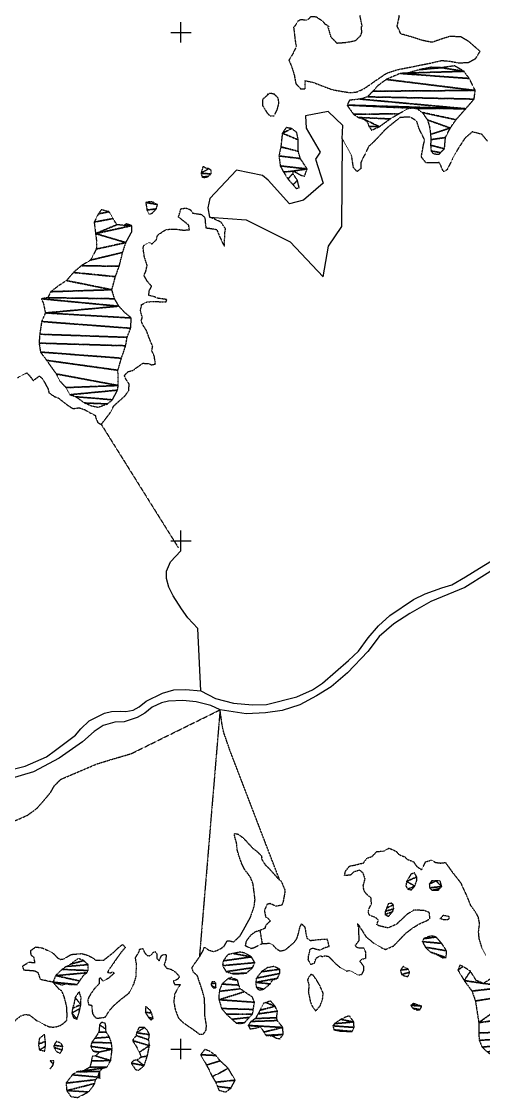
# Model space of a CAD drawing. Header units: metres. Extents: x 615331 to 657292, y 1301217 to 1321009.
# Drawn here: x 632420 to 633328, y 1317800 to 1319917 of the extents above; entities that cross this region are included whole.
import ezdxf

# ---------------------------------------------------------------- set-up
doc = ezdxf.new("R2010")
doc.units = ezdxf.units.M
doc.linetypes.add('HIDDEN', pattern=[0.375, 0.25, -0.125])
for name, color, linetype in [('2', 1, 'Continuous'), ('3', 7, 'Continuous'), ('42', 7, 'Continuous')]:
    doc.layers.add(name, color=color, linetype=linetype)

# ---------------------------------------------------------------- blocks, each defined once
blk = doc.blocks.new('COORD')
at = {"layer": '42', "color": 2, "linetype": 'Continuous'}
for p, q in [((-2, 0), (2, 0)), ((0, -2), (0, 2))]:
    blk.add_line(p, q, dxfattribs=at)
blk = doc.blocks.new('COORD$')
at = {"layer": '42', "color": 2, "linetype": 'Continuous'}
blk.add_blockref('COORD', (0, 0), dxfattribs=at)

msp = doc.modelspace()

# ---------------------------------------------------------------- linework, layer by layer
at = {"layer": '2', "color": 1, "linetype": 'Continuous'}
msp.add_line((633050.33823, 1319686.43108), (633051.11223, 1319685.42408), dxfattribs=at)
for points in [[(633022.80223, 1319739.98508), (632978.19423, 1319731.59808), (632979.49123, 1319706.96608), (633006.95523, 1319659.76308), (632997.96623, 1319646.19308), (633012.98223, 1319599.10308), (632974.76023, 1319565.37908), (632946.64823, 1319558.19708), (632904.71123, 1319604.98008), (632893.94323, 1319613.75008), (632842.76423, 1319624.59908), (632790.31823, 1319568.60608), (632786.20723, 1319550.51808), (632789.97223, 1319532.26608), (632861.66023, 1319526.98808), (632948.26023, 1319483.76508), (633012.80523, 1319414.62608), (633023.54523, 1319474.97008), (633049.77623, 1319513.38508), (633051.11223, 1319685.42408)], [(633050.33823, 1319686.43108), (633051.56923, 1319712.10908), (633022.80223, 1319739.98508)], [(633623.79923, 1319003.87708), (633567.76123, 1318973.25208), (633526.05723, 1318955.24308), (633442.53123, 1318907.28008), (633409.53723, 1318882.76308), (633373.26523, 1318856.17608), (633335.20023, 1318830.84008), (633291.82323, 1318803.66408), (633224.57223, 1318776.21408), (633183.18623, 1318752.61808), (633151.92623, 1318731.93308), (633123.25323, 1318707.21208), (633100.98423, 1318677.73608), (633061.07923, 1318635.60808), (633028.62823, 1318608.04808), (633000.12723, 1318590.44408), (632967.30923, 1318572.79008), (632932.64023, 1318561.46708), (632899.92823, 1318556.77408), (632861.59323, 1318555.06508), (632810.45023, 1318562.86508)], [(632772.93823, 1318600.29708), (632766.96423, 1318722.95708), (632747.41923, 1318744.07808), (632734.77423, 1318761.46608), (632718.48123, 1318786.94408), (632709.64823, 1318804.12108), (632705.13623, 1318821.09408), (632705.47923, 1318835.58208), (632713.14023, 1318854.21908), (632733.49623, 1318875.48808)], [(632772.93823, 1318600.29708), (632801.30923, 1318584.86708), (632836.97123, 1318575.87308), (632874.34523, 1318572.74308), (632901.76823, 1318573.56508), (632961.03423, 1318588.47208), (632992.12123, 1318602.04108), (633012.03623, 1318615.22708), (633062.83523, 1318659.76708), (633082.68623, 1318678.54308), (633101.44423, 1318704.16708), (633121.74523, 1318728.03108), (633143.86723, 1318748.10308), (633190.74823, 1318779.89308), (633213.22323, 1318791.33008), (633246.36323, 1318803.14408), (633266.10823, 1318808.96008), (633292.85723, 1318824.25708), (633320.34523, 1318841.59608), (633364.49023, 1318868.27308)], [(632155.25423, 1318396.30908), (632270.12223, 1318413.37608), (632348.39423, 1318432.05808), (632427.66523, 1318452.27608), (632469.11323, 1318470.53608), (632487.00223, 1318483.19208), (632526.53823, 1318513.11908), (632537.06223, 1318525.69008), (632553.39923, 1318540.86908), (632583.45023, 1318556.20408), (632596.87223, 1318559.66108), (632614.13623, 1318560.36608), (632625.31923, 1318559.73208), (632639.76923, 1318562.18408), (632651.37623, 1318568.92308), (632665.47423, 1318580.01108), (632697.29723, 1318595.87408), (632719.32223, 1318602.22508), (632743.44323, 1318603.00908), (632772.93823, 1318600.29708)], [(632810.45023, 1318562.86508), (632792.32323, 1318571.04308), (632763.27723, 1318578.84208), (632737.34423, 1318581.08708), (632709.16523, 1318579.74808), (632695.48823, 1318576.28808), (632676.78523, 1318568.19708), (632662.69923, 1318556.09408), (632647.30323, 1318547.53308), (632621.99623, 1318539.36608), (632603.46523, 1318538.39208), (632580.93223, 1318532.03608), (632562.77723, 1318520.39408), (632540.40923, 1318499.55608), (632494.28723, 1318468.02908), (632444.05323, 1318440.77508), (632389.11923, 1318424.64608), (632342.48523, 1318415.72808), (632200.11223, 1318382.84608), (632146.35623, 1318374.86308), (632067.43323, 1318368.62408), (631992.32823, 1318361.66708)]]:
    msp.add_lwpolyline(points, dxfattribs=at)
at = {"layer": '3', "color": 30, "linetype": 'HIDDEN'}
for p, q in [((632894.00723, 1319763.66808), (632906.20223, 1319774.48008)), ((632576.95623, 1319124.29108), (632728.05823, 1318882.34008)), ((632810.45023, 1318562.86508), (632769.78023, 1318076.56608)), ((632893.68323, 1318103.13808), (632889.32323, 1318129.00708)), ((632494.92623, 1318012.18608), (632482.05623, 1318027.03008))]:
    msp.add_line(p, q, dxfattribs=at)
for points in [[(633089.93423, 1319907.31008), (633085.38723, 1319929.13108), (633089.36423, 1319937.30808), (633094.35223, 1319946.00408), (633100.61323, 1319954.20308), (633113.24223, 1319960.17608), (633122.12323, 1319960.26308), (633131.26823, 1319959.33508), (633136.87423, 1319957.10108), (633145.04523, 1319952.09508), (633152.23023, 1319944.28208), (633155.09323, 1319937.18908), (633157.92823, 1319932.89308), (633162.53423, 1319929.12408), (633157.95023, 1319907.57808)], [(633025.47623, 1319907.05608), (633017.30123, 1319911.42508), (633012.67423, 1319917.22908), (633006.28923, 1319921.23608), (632999.89923, 1319925.75108), (632989.99523, 1319926.41708), (632987.46823, 1319925.37508), (632984.71023, 1319922.04208), (632980.92923, 1319919.46208), (632976.61623, 1319919.42008), (632971.53023, 1319920.38708), (632967.98023, 1319920.09808), (632962.93623, 1319916.99708), (632961.44523, 1319913.93008), (632956.45023, 1319906.78408)], [(632954.85223, 1319906.77708), (632957.95523, 1319880.01408), (632960.12623, 1319867.84208), (632953.43223, 1319853.53608), (632945.70423, 1319840.74308), (632951.18023, 1319828.35408), (632956.46223, 1319810.62808), (632959.43923, 1319794.65408), (632969.20923, 1319784.34808), (632977.58723, 1319784.69808), (632977.40423, 1319800.70408), (632994.72023, 1319796.83608), (633012.32523, 1319789.92308), (633030.69223, 1319783.01808), (633050.79923, 1319779.43608), (633067.08223, 1319777.08208), (633079.51223, 1319778.49408), (633094.16723, 1319785.26808), (633119.61723, 1319803.09208), (633138.01723, 1319815.49908), (633158.51623, 1319822.08608), (633198.55623, 1319830.16708), (633225.67223, 1319835.55908), (633245.93723, 1319840.36408), (633263.48123, 1319838.78608), (633279.26523, 1319835.66308), (633298.56123, 1319836.39208), (633312.94723, 1319844.43408), (633321.42523, 1319858.25208), (633299.36023, 1319877.56508), (633284.01723, 1319886.53708), (633263.17523, 1319887.82308), (633246.46823, 1319882.80408), (633227.24223, 1319875.97808), (633208.91323, 1319879.58008), (633184.95023, 1319887.18308), (633165.83823, 1319892.55508), (633158.79223, 1319907.58108)], [(633022.17323, 1319907.04308), (633027.98423, 1319886.65908), (633039.80523, 1319874.59708), (633056.04823, 1319875.79908), (633065.43023, 1319877.17708), (633077.33723, 1319879.85408), (633086.63023, 1319889.10808), (633089.09723, 1319895.48908), (633088.19323, 1319907.30308)], [(632894.00723, 1319763.66808), (632894.14923, 1319751.21908), (632898.02923, 1319745.16508), (632902.43023, 1319737.84708), (632908.34723, 1319731.30808), (632916.47723, 1319731.14708), (632922.93523, 1319743.92508), (632926.33623, 1319757.43108), (632924.45123, 1319766.81108), (632917.51323, 1319773.84708), (632909.36323, 1319775.78608), (632903.04223, 1319773.17308), (632903.04223, 1319773.17308)], [(633336.14423, 1319681.56808), (633325.07023, 1319694.90908), (633306.21523, 1319700.02908), (633291.37623, 1319687.15508), (633277.15323, 1319664.88608), (633266.95223, 1319646.22008), (633256.52723, 1319625.01108), (633249.45323, 1319621.62708), (633243.45223, 1319635.53308), (633240.86923, 1319639.31508), (633215.21823, 1319639.02208), (633205.94223, 1319650.60408), (633210.00423, 1319673.01108), (633212.41923, 1319683.96508), (633202.27323, 1319704.93908), (633196.75423, 1319721.13808), (633183.96223, 1319729.12308), (633164.16223, 1319728.13408), (633135.72223, 1319705.19508), (633116.40423, 1319684.13808), (633102.58423, 1319671.02108), (633087.44123, 1319640.35608), (633086.82723, 1319627.39008), (633079.78023, 1319621.71908), (633072.57923, 1319629.51408), (633069.00723, 1319653.10408), (633051.11223, 1319685.42408)], [(632576.95623, 1319124.29108), (632594.47623, 1319147.10608), (632601.68423, 1319160.91008), (632611.99223, 1319170.17508), (632623.55823, 1319180.47208), (632631.31223, 1319190.97808), (632631.66923, 1319204.19508), (632625.98923, 1319212.26208), (632622.34123, 1319220.35108), (632629.61923, 1319228.05708), (632639.49423, 1319230.71108), (632651.07823, 1319239.48308), (632659.14723, 1319244.65708), (632669.82223, 1319244.01708), (632675.94623, 1319241.54608), (632683.29423, 1319243.15408), (632681.34523, 1319258.12408), (632676.38923, 1319269.50208), (632678.07123, 1319277.90608), (632671.80423, 1319292.82608), (632665.77723, 1319309.01908), (632659.05223, 1319319.61508), (632655.39523, 1319328.46608), (632657.61723, 1319334.08208), (632654.15323, 1319348.27208), (632656.30523, 1319359.98508), (632667.16423, 1319365.44508), (632682.64823, 1319366.38408), (632694.59623, 1319365.50408), (632704.24623, 1319365.61508), (632705.97523, 1319369.95408), (632687.91123, 1319372.54308), (632679.74423, 1319376.00708), (632670.32123, 1319378.18608), (632671.48323, 1319387.60108), (632675.95623, 1319396.29108), (632667.72423, 1319405.34508), (632660.72523, 1319417.71508), (632664.45323, 1319424.87308), (632667.10723, 1319437.10008), (632661.56823, 1319455.07708), (632659.35923, 1319470.55208), (632660.30823, 1319476.40708), (632671.16523, 1319482.12108), (632676.53023, 1319479.38808), (632685.07523, 1319487.36208), (632687.76123, 1319496.79508), (632703.13723, 1319507.13408), (632712.01123, 1319508.50608), (632722.42423, 1319508.62508), (632739.21223, 1319506.53008), (632750.12423, 1319507.41708), (632749.00623, 1319516.29808), (632728.75723, 1319532.32908), (632733.65023, 1319548.64708), (632743.28723, 1319550.02808), (632751.95923, 1319546.82308), (632756.60923, 1319540.01608), (632774.16523, 1319537.42208), (632780.58423, 1319531.39708), (632781.76223, 1319517.18108), (632782.84823, 1319511.09508), (632793.02423, 1319509.68708), (632803.96823, 1319507.77908), (632809.71823, 1319493.61508), (632815.70723, 1319480.72508), (632819.07223, 1319475.17308), (632819.80123, 1319500.33708), (632821.22023, 1319509.50108), (632811.92623, 1319522.60808), (632789.97223, 1319532.26608)], [(632412.33023, 1319216.17108), (632420.91523, 1319220.58908), (632430.76223, 1319225.78308), (632436.16223, 1319220.00108), (632443.38123, 1319210.68208), (632455.47223, 1319219.45908), (632461.88623, 1319213.94208), (632472.52823, 1319193.99008), (632474.13623, 1319186.64008), (632485.14323, 1319179.14308), (632492.54023, 1319176.43208), (632510.22423, 1319162.65908), (632521.22923, 1319155.41608), (632533.65623, 1319157.08308), (632544.87723, 1319153.14608), (632553.82623, 1319147.91208), (632565.06823, 1319142.19608), (632566.92423, 1319135.35708), (632570.05623, 1319128.02408), (632576.95623, 1319124.29108)], [(631992.32823, 1318361.66708), (632128.41023, 1318344.92808), (632144.71023, 1318341.04908), (632175.81323, 1318330.98608), (632264.35123, 1318318.27808), (632292.53823, 1318318.85408), (632357.22423, 1318326.20008), (632391.13423, 1318337.26008), (632432.57823, 1318355.77508), (632450.71323, 1318369.19508), (632464.75523, 1318385.11008), (632477.53323, 1318400.50208), (632484.50223, 1318413.03208), (632498.06523, 1318426.40008), (632568.33423, 1318456.42508), (632593.13923, 1318464.07708), (632636.17423, 1318476.76608), (632810.45023, 1318562.86508)], [(632927.56023, 1318228.16008), (632830.43023, 1318481.52808), (632818.34723, 1318516.45608), (632814.88223, 1318530.64608), (632810.45023, 1318562.86508)], [(632769.78023, 1318076.56608), (632776.51023, 1318087.82308), (632779.72123, 1318095.73708), (632788.67723, 1318089.99508), (632797.85223, 1318087.30508), (632808.47823, 1318090.98408), (632818.31023, 1318097.44908), (632824.53723, 1318108.19208), (632830.37823, 1318108.25908), (632837.00823, 1318106.04808), (632849.82323, 1318118.13708), (632858.78923, 1318133.73908), (632870.23323, 1318154.70608), (632877.36023, 1318175.62408), (632879.23223, 1318189.62008), (632875.32323, 1318220.57608), (632870.35223, 1318233.22408), (632858.74323, 1318248.84508), (632853.54823, 1318258.94908), (632847.77523, 1318275.14608), (632844.07723, 1318287.55408), (632843.17623, 1318299.74008), (632840.26923, 1318309.61708), (632838.92323, 1318316.20808), (632839.13723, 1318319.76808), (632846.26823, 1318318.07108), (632856.26023, 1318310.56208), (632874.77823, 1318290.44608), (632881.94723, 1318285.44608), (632891.96823, 1318275.39708), (632892.26323, 1318271.84308), (632892.04123, 1318269.04508), (632898.76323, 1318258.70408), (632906.98623, 1318250.41308), (632917.79223, 1318238.34008), (632924.48523, 1318230.53908), (632930.63523, 1318225.78208)], [(632893.68323, 1318103.13808), (632907.64823, 1318103.55208), (632914.54923, 1318099.82008), (632920.46623, 1318093.28108), (632928.65123, 1318088.29208), (632938.53223, 1318090.43808), (632947.08623, 1318097.65108), (632955.38823, 1318104.60608), (632961.39323, 1318112.55208), (632964.08823, 1318121.22208), (632967.72923, 1318136.00108), (632970.71323, 1318141.62608), (632976.87523, 1318135.85208), (632979.31823, 1318122.15908), (632981.45423, 1318113.03508), (632987.85023, 1318109.04308), (633005.09923, 1318111.01908), (633020.58223, 1318111.95808), (633022.17323, 1318106.13208), (633024.56323, 1318097.01208), (633015.19823, 1318094.11008), (633006.61023, 1318089.94608), (632999.22723, 1318091.38608), (632993.61423, 1318093.60908), (632987.03123, 1318091.75508), (632983.88423, 1318078.25208), (632983.20323, 1318071.12908), (632988.38423, 1318062.29508), (632995.98023, 1318064.41508), (632999.16823, 1318074.36108), (633007.24323, 1318079.02708), (633012.08823, 1318077.30408), (633016.63923, 1318079.13508), (633023.76823, 1318077.69208), (633037.64823, 1318063.36708), (633046.88123, 1318055.59508), (633058.89523, 1318048.87208), (633065.23323, 1318049.96108), (633081.84823, 1318040.74908), (633088.94223, 1318042.35508), (633093.16923, 1318050.28008), (633092.82523, 1318058.15308), (633085.34423, 1318068.23208), (633089.60923, 1318072.85408), (633096.96923, 1318073.44708), (633097.08323, 1318085.64508), (633092.92423, 1318093.98208), (633080.22023, 1318094.34508), (633076.10123, 1318099.12608), (633083.86123, 1318109.12408), (633083.07423, 1318133.50908), (633080.68723, 1318142.37508), (633089.47823, 1318128.75408), (633097.24023, 1318116.39208), (633113.39423, 1318103.11008), (633130.01223, 1318093.64408), (633135.37123, 1318091.41808), (633151.29623, 1318098.20708), (633175.64623, 1318123.38708), (633188.73923, 1318133.44708), (633201.60123, 1318141.47108), (633216.51323, 1318147.99408), (633223.06723, 1318152.38808), (633221.66323, 1318164.06108), (633210.43923, 1318168.25208), (633191.13223, 1318168.53908), (633178.26723, 1318160.76908), (633156.90623, 1318140.70508), (633140.47723, 1318133.65708), (633122.13923, 1318138.02108), (633118.55123, 1318140.77508), (633121.76323, 1318148.68908), (633116.62223, 1318153.96608), (633104.89023, 1318158.15208), (633101.79123, 1318162.69008), (633102.72223, 1318170.06908), (633107.93123, 1318181.05508), (633107.28923, 1318192.73608), (633099.59823, 1318199.00108), (633093.67523, 1318206.04808), (633091.77823, 1318216.44408), (633095.43123, 1318230.20708), (633092.00723, 1318240.84008), (633085.07523, 1318247.36708), (633072.92523, 1318243.67108), (633066.89723, 1318237.75808), (633055.22623, 1318236.60808), (633056.90223, 1318245.52108), (633065.42123, 1318255.78208), (633075.81623, 1318257.42508), (633087.46323, 1318260.60808), (633092.28323, 1318261.17108), (633099.28423, 1318270.90708), (633109.15123, 1318274.32308), (633118.18623, 1318283.82808), (633133.41023, 1318285.27208), (633142.49123, 1318290.71208), (633156.27523, 1318284.77108), (633162.19523, 1318277.97908), (633173.93323, 1318273.28508), (633177.53823, 1318269.00608), (633190.54823, 1318264.07308), (633196.74823, 1318254.99708), (633206.48023, 1318247.99308), (633214.42723, 1318263.83808), (633226.07123, 1318267.27508), (633234.00023, 1318262.53708), (633243.91923, 1318261.38008), (633253.30423, 1318262.50408), (633268.01523, 1318242.09008), (633283.22323, 1318222.69908), (633295.20523, 1318196.66408), (633302.52823, 1318178.19808), (633312.59223, 1318164.33808), (633317.26523, 1318155.49808), (633319.96223, 1318141.80808), (633317.85323, 1318126.28408), (633319.02323, 1318112.83008), (633324.29723, 1318095.86608), (633332.85823, 1318080.20908)], [(632930.63523, 1318225.78208), (632938.21223, 1318207.31908), (632935.83223, 1318193.31708), (632934.40123, 1318185.16908), (632931.68323, 1318178.53208), (632920.78623, 1318176.37408), (632912.87223, 1318179.84108), (632908.78823, 1318181.57308), (632902.96223, 1318180.23608), (632897.51123, 1318168.23108), (632899.94223, 1318155.55408), (632905.05923, 1318152.30908), (632908.92623, 1318147.27208), (632899.88223, 1318138.52908), (632898.67623, 1318132.92508), (632889.32323, 1318129.00708), (632879.20223, 1318125.58808), (632870.38623, 1318119.13408), (632861.63123, 1318107.34608), (632859.94923, 1318098.94108), (632871.18723, 1318093.48008), (632877.26523, 1318095.07408), (632893.68323, 1318103.13808)], [(633260.61923, 1318155.86708), (633251.96123, 1318157.80108), (633248.14823, 1318158.01108), (633245.15623, 1318153.14908), (633242.62223, 1318152.61208), (633249.75923, 1318150.40708), (633253.57223, 1318150.19608), (633257.38123, 1318150.24008), (633260.66223, 1318152.05608), (633260.61923, 1318155.86708), (633260.61923, 1318155.86708)], [(632482.05623, 1318027.03008), (632457.61423, 1318032.08708), (632453.40323, 1318044.99808), (632446.50223, 1318048.73008), (632439.12823, 1318049.40808), (632425.14523, 1318050.51908), (632422.51023, 1318058.87408), (632434.87023, 1318066.38408), (632445.03723, 1318065.73808), (632446.81823, 1318065.50408), (632444.66423, 1318076.15208), (632439.03423, 1318079.89908), (632438.67223, 1318089.29608), (632448.24523, 1318096.26608), (632460.70923, 1318094.63008), (632471.68823, 1318089.67408), (632481.91123, 1318084.20108), (632490.90423, 1318075.15608), (632496.27823, 1318071.66008), (632503.88223, 1318073.01808), (632517.75523, 1318081.56108), (632538.56323, 1318083.32408), (632548.24523, 1318080.63908), (632559.48123, 1318075.43208), (632565.88823, 1318070.42308), (632581.64023, 1318070.09508), (632587.93123, 1318075.24908), (632602.02823, 1318086.33608), (632610.56723, 1318094.81908), (632618.87623, 1318101.26708), (632624.27923, 1318095.23008), (632616.50723, 1318086.24808), (632605.75523, 1318071.38708), (632599.01123, 1318061.40008), (632593.75923, 1318054.22608), (632589.27823, 1318046.29708), (632594.62323, 1318045.34208), (632599.17423, 1318047.17308), (632602.50523, 1318044.67008), (632590.93523, 1318034.62808), (632580.58423, 1318029.17308), (632575.94823, 1318034.71108), (632573.15823, 1318034.42508), (632572.52123, 1318023.49108), (632563.48223, 1318014.24008), (632555.98523, 1318003.48208), (632551.75523, 1317995.81108), (632550.54623, 1317990.46108), (632552.41723, 1317982.35208), (632558.51823, 1317981.91308), (632558.89123, 1317971.49908), (632559.97923, 1317965.15908), (632562.57123, 1317960.61508), (632567.96023, 1317955.84908), (632584.69823, 1317958.07308), (632593.18523, 1317971.12908), (632600.95423, 1317980.36608), (632616.54623, 1317994.01108), (632631.40223, 1318005.36108), (632641.34923, 1318024.02408), (632645.50623, 1318038.04708), (632646.24623, 1318062.19508), (632644.60623, 1318072.34008), (632644.32023, 1318075.13208), (632647.80623, 1318081.27008), (632651.05323, 1318086.13508), (632652.51023, 1318091.99608), (632658.08523, 1318093.07608), (632659.11023, 1318092.32508), (632662.24523, 1318084.73808), (632666.61723, 1318079.96008), (632671.45723, 1318078.74508), (632675.74923, 1318081.08108), (632679.25223, 1318085.69508), (632683.29823, 1318087.26608), (632686.40423, 1318082.21908), (632686.24323, 1318074.08608), (632690.61523, 1318069.30808), (632695.32723, 1318079.27208), (632698.60923, 1318081.08808), (632704.70123, 1318081.41208), (632703.79823, 1318071.49208), (632700.61323, 1318061.29208), (632705.26023, 1318054.73808), (632713.92123, 1318052.55008), (632722.62023, 1318047.06008), (632730.08023, 1318038.76008), (632730.10423, 1318036.72708), (632727.35423, 1318032.88408), (632718.50823, 1318028.97208), (632721.12123, 1318022.64908), (632732.04723, 1318022.26608), (632721.33323, 1318004.10308), (632719.46923, 1317989.34408), (632722.19223, 1317973.36708), (632728.47623, 1317956.92208), (632738.75123, 1317946.87608), (632762.04823, 1317930.88008), (632769.73923, 1317924.61508), (632777.61223, 1317924.70508), (632783.10623, 1317932.89908), (632783.76423, 1317942.05408), (632780.76123, 1317960.31508), (632780.63323, 1317971.49408), (632779.85223, 1317995.37008), (632774.55823, 1318014.11308), (632770.62123, 1318025.24808), (632766.14123, 1318039.42608), (632757.92723, 1318046.95508), (632755.28823, 1318055.56408), (632762.03223, 1318065.55108), (632769.78023, 1318076.56608)], [(632982.38923, 1318031.22708), (632985.29623, 1318021.35008), (632983.92023, 1318008.37608), (632987.69423, 1317989.36108), (632991.09723, 1317980.50708), (632995.74723, 1317973.69908), (632998.57823, 1317970.42908), (633007.35123, 1317980.69308), (633012.02523, 1317993.95908), (633013.16723, 1318005.15308), (633006.38423, 1318020.82908), (632999.13623, 1318032.68908), (632993.19923, 1318041.00608), (632989.17323, 1318042.09708)], [(632989.17323, 1318042.09708), (632984.66323, 1318036.87708), (632982.38923, 1318031.22708)], [(632372.22123, 1317903.04608), (632390.18723, 1317931.20208), (632402.21823, 1317945.31508), (632410.99923, 1317954.81708), (632418.80823, 1317960.49608), (632426.64923, 1317963.38108), (632435.54723, 1317962.72008), (632449.38623, 1317951.95208), (632464.21223, 1317943.73708), (632475.44223, 1317939.03708), (632482.55923, 1317938.61008), (632488.89923, 1317939.44508), (632496.74623, 1317941.82208), (632503.29723, 1317946.47008), (632509.07723, 1317951.87208), (632509.98523, 1317961.28408), (632509.02623, 1317978.55208), (632507.15023, 1317987.17008), (632504.22823, 1317998.31708), (632499.52623, 1318009.69708), (632494.92623, 1318012.18608)], [(632476.63723, 1317856.72308), (632482.39923, 1317863.65008), (632484.07623, 1317872.56208), (632476.71623, 1317871.97008), (632482.37023, 1317866.19008), (632479.51823, 1317860.18608)]]:
    msp.add_lwpolyline(points, dxfattribs=at)

# ---------------------------------------------------------------- block references
at = {"layer": '42', "color": 1, "linetype": 'Continuous', "xscale": 10, "yscale": 10}
for p in [(632733.49623, 1319895.48808), (632733.49623, 1318895.48808), (632733.49623, 1317895.48808)]:
    msp.add_blockref('COORD$', p, dxfattribs=at)

# ---------------------------------------------------------------- meshes
at = {"layer": '3', "color": 30, "linetype": 'HIDDEN'}
mesh = msp.add_polyface(dxfattribs=at)
corners = [(633161.28423, 1319735.47008), (633072.90323, 1319734.46008), (633144.63523, 1319725.37008), (633082.37323, 1319728.21608), (633123.72723, 1319710.13908), (633092.05823, 1319725.27708), (633102.89323, 1319710.66308), (633289.86923, 1319819.01408), (633245.84623, 1319826.13408), (633179.92523, 1319815.72408), (633300.19123, 1319804.90308), (633164.18723, 1319814.78208), (633311.88923, 1319781.40508), (633137.14423, 1319803.03808), (633110.99223, 1319779.87108), (633309.79823, 1319764.35708), (633100.19723, 1319768.82108), (633293.25123, 1319745.36508), (633085.77023, 1319764.33608), (633059.99623, 1319752.60708), (633196.97723, 1319746.04208), (633274.19323, 1319723.80208), (633207.99123, 1319738.03708), (633262.95123, 1319707.41208), (633218.06423, 1319723.41508), (633224.23023, 1319695.02608), (633253.51223, 1319688.75508), (633224.60323, 1319684.61308), (633251.47923, 1319666.62508), (633224.22023, 1319673.68208), (633243.69023, 1319659.16708), (633225.36723, 1319662.26108), (633182.23823, 1319746.63608), (633202.70923, 1319822.33708), (633240.42623, 1319655.82608), (633229.74823, 1319656.72108), (633222.02423, 1319710.24708), (633108.31123, 1319703.35708), (633099.74123, 1319719.77508), (633064.71423, 1319762.06308), (633119.76523, 1319790.13508), (633224.50123, 1319826.90608), (633271.20523, 1319829.72708)]
mesh.append_faces([[corners[k] for k in face] for face in [(4, 6, 37), (8, 7, 42), (30, 31, 35, 34), (33, 8, 41)]], dxfattribs={"vtx0": -1, "color": 30})
mesh.append_faces([[corners[k] for k in face] for face in [(7, 8, 33, 9), (17, 19, 32, 20)]], dxfattribs={"vtx0": -1, "vtx1": -1, "vtx3": -1, "color": 30})
mesh.append_faces([[corners[k] for k in face] for face in [(0, 1, 3, 2), (1, 0, 32, 19), (2, 3, 5, 4), (7, 9, 11, 10), (10, 11, 13, 12), (12, 14, 16, 15), (15, 16, 18, 17), (17, 20, 22, 21), (21, 22, 24, 23), (23, 25, 27, 26), (26, 27, 29, 28), (28, 29, 31, 30)]], dxfattribs={"vtx0": -1, "vtx2": -1, "color": 30})
mesh.append_faces([[corners[k] for k in face] for face in [(4, 5, 38, 6), (12, 13, 40, 14), (17, 18, 39, 19), (23, 24, 36, 25)]], dxfattribs={"vtx0": -1, "vtx3": -1, "color": 30})
mesh = msp.add_polyface(dxfattribs=at)
corners = [(632951.30423, 1319706.38908), (632932.86623, 1319697.28508), (632964.25823, 1319684.17708), (632964.26223, 1319661.56208), (632929.87223, 1319670.31608), (632968.23423, 1319647.37808), (632926.26623, 1319652.48808), (632981.67623, 1319626.95008), (632928.77523, 1319632.95108), (632954.79923, 1319622.83108), (632935.26423, 1319620.82908), (632953.58423, 1319617.98908), (632943.80123, 1319607.20508), (632962.37323, 1319604.62308), (632954.09423, 1319595.63508), (632940.36023, 1319708.29708), (632961.04523, 1319698.62308), (632976.50223, 1319612.91508), (632969.37123, 1319614.61208), (632966.10023, 1319589.67408), (632960.01623, 1319588.58808)]
mesh.append_faces([[corners[k] for k in face] for face in [(1, 0, 15), (13, 14, 20, 19), (7, 9, 18, 17)]], dxfattribs={"vtx0": -1, "color": 30})
mesh.append_faces([[corners[k] for k in face] for face in [(0, 1, 2, 16)]], dxfattribs={"vtx0": -1, "vtx1": -1, "color": 30})
mesh.append_faces([[corners[k] for k in face] for face in [(2, 1, 4, 3), (3, 4, 6, 5), (5, 6, 8, 7), (9, 10, 12, 11), (11, 12, 14, 13)]], dxfattribs={"vtx0": -1, "vtx2": -1, "color": 30})
mesh.append_faces([[corners[k] for k in face] for face in [(7, 8, 10, 9)]], dxfattribs={"vtx0": -1, "vtx2": -1, "vtx3": -1, "color": 30})
mesh = msp.add_polyface(dxfattribs=at)
corners = [(632787.86723, 1319627.52908), (632773.23823, 1319618.46808), (632792.81123, 1319617.16708), (632786.77123, 1319612.27008), (632775.10023, 1319611.12108), (632782.52223, 1319628.48408), (632792.98423, 1319624.28408), (632781.46723, 1319609.66908), (632776.64023, 1319631.97408)]
mesh.append_faces([[corners[k] for k in face] for face in [(1, 0, 5, 8), (3, 4, 7)]], dxfattribs={"vtx0": -1, "color": 30})
mesh.append_faces([[corners[k] for k in face] for face in [(0, 1, 2, 6)]], dxfattribs={"vtx0": -1, "vtx1": -1, "color": 30})
mesh.append_faces([[corners[k] for k in face] for face in [(2, 1, 4, 3)]], dxfattribs={"vtx0": -1, "vtx2": -1, "color": 30})
mesh = msp.add_polyface(dxfattribs=at)
corners = [(632687.58123, 1319557.01408), (632664.42323, 1319560.81408), (632685.14023, 1319548.34608), (632666.87723, 1319546.10508), (632673.54623, 1319562.69708), (632679.40123, 1319561.49408), (632677.61123, 1319540.38308), (632671.54723, 1319537.51908)]
mesh.append_faces([[corners[k] for k in face] for face in [(1, 0, 5, 4), (2, 3, 7, 6)]], dxfattribs={"vtx0": -1, "color": 30})
mesh.append_faces([[corners[k] for k in face] for face in [(0, 1, 3, 2)]], dxfattribs={"vtx0": -1, "vtx2": -1, "color": 30})
mesh = msp.add_polyface(dxfattribs=at)
corners = [(632592.49423, 1319542.71308), (632571.20723, 1319538.40408), (632600.01323, 1319529.33208), (632563.00923, 1319522.30208), (632607.77123, 1319517.22408), (632565.80723, 1319499.72008), (632637.00423, 1319515.27108), (632625.44523, 1319482.10708), (632567.17223, 1319469.24408), (632619.06223, 1319462.72208), (632555.99023, 1319447.51808), (632612.26223, 1319435.45608), (632538.08023, 1319436.64108), (632604.87523, 1319415.04408), (632522.23123, 1319423.24608), (632597.80323, 1319389.29908), (632508.69723, 1319407.33808), (632477.70623, 1319385.38508), (632603.08623, 1319371.57308), (632471.99823, 1319373.63108), (632611.63523, 1319356.93308), (632459.32323, 1319371.45308), (632467.00823, 1319343.59108), (632636.03223, 1319333.58108), (632634.73823, 1319313.49208), (632459.83423, 1319326.73808), (632627.83023, 1319295.62608), (632456.05523, 1319301.79308), (632624.97123, 1319279.07708), (632454.73223, 1319284.24608), (632616.61523, 1319254.58908), (632457.47223, 1319266.74408), (632609.77423, 1319230.87908), (632469.59723, 1319250.36708), (632610.37123, 1319200.90308), (632488.44523, 1319223.64808), (632507.80323, 1319196.68108), (632608.95223, 1319191.73908), (632515.58223, 1319182.79408), (632599.00823, 1319172.82208), (632526.80323, 1319178.85708), (632588.94223, 1319164.57608), (632544.46923, 1319166.60808), (632621.75723, 1319515.85908), (632577.20923, 1319546.60408), (632627.05523, 1319518.96908), (632636.88923, 1319503.07308), (632622.95223, 1319344.61108), (632570.98023, 1319158.27208), (632558.50723, 1319160.67008), (632496.23223, 1319208.99908), (632463.49423, 1319362.10008), (632493.06723, 1319396.99508), (632568.03723, 1319482.46708)]
mesh.append_faces([[corners[k] for k in face] for face in [(1, 0, 44), (41, 42, 49, 48), (43, 6, 45)]], dxfattribs={"vtx0": -1, "color": 30})
mesh.append_faces([[corners[k] for k in face] for face in [(6, 5, 7, 46), (20, 22, 23, 47)]], dxfattribs={"vtx0": -1, "vtx1": -1, "color": 30})
mesh.append_faces([[corners[k] for k in face] for face in [(4, 5, 6, 43)]], dxfattribs={"vtx0": -1, "vtx1": -1, "vtx2": -1, "color": 30})
mesh.append_faces([[corners[k] for k in face] for face in [(0, 1, 3, 2), (2, 3, 5, 4), (7, 8, 10, 9), (9, 10, 12, 11), (11, 12, 14, 13), (13, 14, 16, 15), (15, 17, 19, 18), (18, 19, 21, 20), (23, 22, 25, 24), (24, 25, 27, 26), (26, 27, 29, 28), (28, 29, 31, 30), (30, 31, 33, 32), (32, 33, 35, 34), (34, 36, 38, 37), (37, 38, 40, 39), (39, 40, 42, 41)]], dxfattribs={"vtx0": -1, "vtx2": -1, "color": 30})
mesh.append_faces([[corners[k] for k in face] for face in [(7, 5, 53, 8), (15, 16, 52, 17), (20, 21, 51, 22), (34, 35, 50, 36)]], dxfattribs={"vtx0": -1, "vtx3": -1, "color": 30})
mesh = msp.add_polyface(dxfattribs=at)
corners = [(633196.98923, 1318233.90908), (633177.27223, 1318225.55308), (633192.87823, 1318215.82108), (633179.48123, 1318210.07808), (633197.07023, 1318226.79608), (633186.35623, 1318208.63208), (633175.59923, 1318216.38608), (633185.49623, 1318239.36808), (633192.57523, 1318242.24408)]
mesh.append_faces([[corners[k] for k in face] for face in [(1, 0, 8, 7), (2, 3, 5)]], dxfattribs={"vtx0": -1, "color": 30})
mesh.append_faces([[corners[k] for k in face] for face in [(0, 1, 2, 4)]], dxfattribs={"vtx0": -1, "vtx1": -1, "color": 30})
mesh.append_faces([[corners[k] for k in face] for face in [(2, 1, 6, 3)]], dxfattribs={"vtx0": -1, "vtx3": -1, "color": 30})
mesh = msp.add_polyface(dxfattribs=at)
corners = [(633245.97123, 1318215.15808), (633234.66623, 1318226.46308), (633222.12423, 1318212.59808), (633242.45923, 1318211.30608), (633227.25923, 1318207.82908), (633221.78623, 1318219.96308), (633239.19523, 1318207.96608), (633226.53623, 1318226.62408), (633243.04723, 1318226.55908)]
mesh.append_faces([[corners[k] for k in face] for face in [(1, 0, 8), (3, 4, 6), (5, 1, 7)]], dxfattribs={"vtx0": -1, "color": 30})
mesh.append_faces([[corners[k] for k in face] for face in [(0, 1, 5, 2)]], dxfattribs={"vtx0": -1, "vtx1": -1, "vtx3": -1, "color": 30})
mesh.append_faces([[corners[k] for k in face] for face in [(0, 2, 4, 3)]], dxfattribs={"vtx0": -1, "vtx2": -1, "color": 30})
mesh = msp.add_polyface(dxfattribs=at)
corners = [(633151.13123, 1318179.26208), (633137.74423, 1318172.75708), (633151.72923, 1318171.39208), (633135.27723, 1318166.37608), (633149.50723, 1318165.77708), (633134.58423, 1318160.27008), (633147.28723, 1318182.26708), (633141.48823, 1318156.28308), (633141.20323, 1318181.18208)]
mesh.append_faces([[corners[k] for k in face] for face in [(1, 0, 6, 8), (4, 5, 7)]], dxfattribs={"vtx0": -1, "color": 30})
mesh.append_faces([[corners[k] for k in face] for face in [(0, 1, 3, 2), (2, 3, 5, 4)]], dxfattribs={"vtx0": -1, "vtx2": -1, "color": 30})
mesh = msp.add_polyface(dxfattribs=at)
corners = [(633235.17023, 1318115.68208), (633210.82123, 1318112.60908), (633245.97923, 1318103.35508), (633208.34823, 1318106.73608), (633255.79823, 1318088.73008), (633213.80723, 1318095.87308), (633254.67923, 1318075.50408), (633223.82223, 1318086.33208), (633240.15423, 1318079.65808), (633227.01723, 1318117.87608), (633247.82523, 1318075.17208), (633232.75123, 1318082.87608), (633217.38723, 1318115.98708)]
mesh.append_faces([[corners[k] for k in face] for face in [(1, 0, 9, 12), (6, 8, 10)]], dxfattribs={"vtx0": -1, "color": 30})
mesh.append_faces([[corners[k] for k in face] for face in [(0, 1, 3, 2), (2, 3, 5, 4), (4, 5, 7, 6)]], dxfattribs={"vtx0": -1, "vtx2": -1, "color": 30})
mesh.append_faces([[corners[k] for k in face] for face in [(6, 7, 11, 8)]], dxfattribs={"vtx0": -1, "vtx3": -1, "color": 30})
mesh = msp.add_polyface(dxfattribs=at)
corners = [(632872.14123, 1318076.72008), (632836.50423, 1318083.42708), (632816.85723, 1318068.97308), (632878.87523, 1318065.36308), (632815.18723, 1318059.55308), (632874.16223, 1318055.39908), (632822.43423, 1318047.69308), (632862.34523, 1318044.84608), (632834.67123, 1318043.76708), (632849.17323, 1318086.11308), (632858.84423, 1318084.44508), (632853.71923, 1318043.98508), (632844.83323, 1318043.62908), (632825.35623, 1318081.01308)]
mesh.append_faces([[corners[k] for k in face] for face in [(1, 0, 10, 9), (7, 8, 12, 11)]], dxfattribs={"vtx0": -1, "color": 30})
mesh.append_faces([[corners[k] for k in face] for face in [(0, 2, 4, 3), (3, 4, 6, 5), (5, 6, 8, 7)]], dxfattribs={"vtx0": -1, "vtx2": -1, "color": 30})
mesh.append_faces([[corners[k] for k in face] for face in [(0, 1, 13, 2)]], dxfattribs={"vtx0": -1, "vtx3": -1, "color": 30})
mesh = msp.add_polyface(dxfattribs=at)
corners = [(632542.53223, 1318069.39408), (632516.70323, 1318062.49208), (632551.26023, 1318061.36308), (632508.62523, 1318058.08008), (632551.13623, 1318049.92708), (632499.80323, 1318052.13508), (632548.64623, 1318045.57908), (632487.24423, 1318039.79508), (632534.60723, 1318029.41008), (632529.86323, 1318022.24108), (632482.05623, 1318027.03008), (632508.50323, 1318024.28408), (632500.15223, 1318021.64708), (632516.40023, 1318022.34108), (632542.60323, 1318040.93608), (632532.07023, 1318073.59408)]
mesh.append_faces([[corners[k] for k in face] for face in [(1, 0, 15), (11, 10, 12)]], dxfattribs={"vtx0": -1, "color": 30})
mesh.append_faces([[corners[k] for k in face] for face in [(6, 7, 8, 14), (9, 10, 11, 13)]], dxfattribs={"vtx0": -1, "vtx1": -1, "color": 30})
mesh.append_faces([[corners[k] for k in face] for face in [(0, 1, 3, 2), (2, 3, 5, 4), (4, 5, 7, 6), (8, 7, 10, 9)]], dxfattribs={"vtx0": -1, "vtx2": -1, "color": 30})
mesh = msp.add_polyface(dxfattribs=at)
corners = [(633367.19323, 1318031.81508), (633341.27123, 1318033.04408), (633287.90123, 1318057.84308), (633278.07823, 1318050.61608), (633302.48523, 1318048.60808), (633290.25023, 1318030.17308), (633328.16023, 1318024.50808), (633378.78123, 1318017.97308), (633305.47223, 1318009.51108), (633380.24623, 1318000.96508), (633312.29923, 1317990.02408), (633377.08123, 1317988.98608), (633318.88223, 1317947.41108), (633377.21323, 1317955.19308), (633387.67623, 1317928.63208), (633318.85723, 1317927.33708), (633387.06623, 1317915.41208), (633319.78523, 1317912.86408), (633381.09223, 1317904.67208), (633325.52923, 1317899.20808), (633374.35423, 1317894.17708), (633335.54123, 1317889.92108), (633362.28323, 1317883.62008), (633345.52723, 1317882.92108), (633281.77723, 1318060.31408), (633313.86923, 1318030.44308), (633355.44423, 1318037.52508), (633373.51823, 1317967.34708), (633353.42923, 1317880.47008)]
mesh.append_faces([[corners[k] for k in face] for face in [(1, 0, 26), (3, 2, 24), (22, 23, 28)]], dxfattribs={"vtx0": -1, "color": 30})
mesh.append_faces([[corners[k] for k in face] for face in [(4, 5, 6, 25), (11, 12, 13, 27)]], dxfattribs={"vtx0": -1, "vtx1": -1, "color": 30})
mesh.append_faces([[corners[k] for k in face] for face in [(0, 1, 6, 7), (2, 3, 5, 4), (7, 8, 10, 9), (9, 10, 12, 11), (13, 12, 15, 14), (14, 15, 17, 16), (16, 17, 19, 18), (18, 19, 21, 20), (20, 21, 23, 22)]], dxfattribs={"vtx0": -1, "vtx2": -1, "color": 30})
mesh.append_faces([[corners[k] for k in face] for face in [(6, 5, 8, 7)]], dxfattribs={"vtx0": -1, "vtx2": -1, "vtx3": -1, "color": 30})
mesh = msp.add_polyface(dxfattribs=at)
corners = [(632928.04423, 1318052.45808), (632891.77923, 1318047.46908), (632927.63223, 1318044.06808), (632881.76323, 1318034.90408), (632923.42223, 1318034.61808), (632880.58623, 1318026.76008), (632908.81723, 1318023.52508), (632896.23523, 1318013.21708), (632881.45523, 1318017.36808), (632889.64623, 1318011.87108), (632885.83123, 1318012.33608), (632903.37223, 1318055.47908), (632916.55223, 1318057.91708), (632913.80623, 1318031.45908)]
mesh.append_faces([[corners[k] for k in face] for face in [(1, 0, 12, 11), (7, 8, 10, 9)]], dxfattribs={"vtx0": -1, "color": 30})
mesh.append_faces([[corners[k] for k in face] for face in [(4, 5, 6, 13)]], dxfattribs={"vtx0": -1, "vtx1": -1, "color": 30})
mesh.append_faces([[corners[k] for k in face] for face in [(0, 1, 3, 2), (2, 3, 5, 4), (6, 5, 8, 7)]], dxfattribs={"vtx0": -1, "vtx2": -1, "color": 30})
mesh = msp.add_polyface(dxfattribs=at)
corners = [(633180.01223, 1318052.54408), (633164.79423, 1318050.59108), (633183.12623, 1318046.73508), (633167.17823, 1318041.97908), (633173.36223, 1318056.53308), (633179.92323, 1318038.05908), (633173.05223, 1318039.25108), (633170.30023, 1318057.76908)]
mesh.append_faces([[corners[k] for k in face] for face in [(1, 0, 4, 7), (2, 3, 6, 5)]], dxfattribs={"vtx0": -1, "color": 30})
mesh.append_faces([[corners[k] for k in face] for face in [(0, 1, 3, 2)]], dxfattribs={"vtx0": -1, "vtx2": -1, "color": 30})
mesh = msp.add_polyface(dxfattribs=at)
corners = [(632802.12223, 1318024.84608), (632793.23923, 1318024.23608), (632802.22023, 1318016.20808), (632793.02523, 1318020.67608), (632799.80123, 1318027.86908), (632797.40123, 1318015.64408), (632794.72223, 1318027.81008)]
mesh.append_faces([[corners[k] for k in face] for face in [(1, 0, 4, 6), (2, 3, 5)]], dxfattribs={"vtx0": -1, "color": 30})
mesh.append_faces([[corners[k] for k in face] for face in [(0, 1, 3, 2)]], dxfattribs={"vtx0": -1, "vtx2": -1, "color": 30})
mesh = msp.add_polyface(dxfattribs=at)
corners = [(632844.98423, 1318030.41808), (632826.39823, 1318034.27108), (632847.37423, 1318021.29808), (632814.07823, 1318023.20408), (632850.25223, 1318013.96208), (632808.40023, 1318008.91008), (632858.44623, 1318008.21108), (632808.33523, 1317992.39308), (632877.98523, 1317987.59908), (632875.86223, 1317973.34508), (632813.61123, 1317975.17408), (632874.18923, 1317964.17808), (632823.13923, 1317963.84908), (632867.91323, 1317957.75408), (632833.91923, 1317954.06208), (632858.38123, 1317947.22708), (632842.38723, 1317946.53608), (632833.23223, 1318036.38208), (632874.06323, 1317997.46408), (632850.01723, 1317945.60708)]
mesh.append_faces([[corners[k] for k in face] for face in [(1, 0, 17), (15, 16, 19)]], dxfattribs={"vtx0": -1, "color": 30})
mesh.append_faces([[corners[k] for k in face] for face in [(6, 7, 8, 18)]], dxfattribs={"vtx0": -1, "vtx1": -1, "color": 30})
mesh.append_faces([[corners[k] for k in face] for face in [(0, 1, 3, 2), (2, 3, 5, 4), (4, 5, 7, 6), (8, 7, 10, 9), (9, 10, 12, 11), (11, 12, 14, 13), (13, 14, 16, 15)]], dxfattribs={"vtx0": -1, "vtx2": -1, "color": 30})
mesh = msp.add_polyface(dxfattribs=at)
corners = [(632536.91623, 1317982.93708), (632525.58223, 1317996.78208), (632520.49023, 1317975.63408), (632535.22823, 1317975.04008), (632519.32723, 1317966.21908), (632529.36823, 1317954.39108), (632537.26423, 1317996.91608), (632533.29523, 1317966.37908), (632522.48223, 1317956.85408), (632523.42723, 1317985.32308), (632533.57223, 1318008.81608)]
mesh.append_faces([[corners[k] for k in face] for face in [(1, 0, 6, 10), (5, 4, 8)]], dxfattribs={"vtx0": -1, "color": 30})
mesh.append_faces([[corners[k] for k in face] for face in [(3, 4, 5, 7)]], dxfattribs={"vtx0": -1, "vtx1": -1, "color": 30})
mesh.append_faces([[corners[k] for k in face] for face in [(0, 2, 4, 3)]], dxfattribs={"vtx0": -1, "vtx2": -1, "color": 30})
mesh.append_faces([[corners[k] for k in face] for face in [(0, 1, 9, 2)]], dxfattribs={"vtx0": -1, "vtx3": -1, "color": 30})
mesh = msp.add_polyface(dxfattribs=at)
corners = [(632675.78623, 1317966.73808), (632663.58623, 1317967.36008), (632678.95823, 1317955.84808), (632670.04923, 1317957.52508), (632672.93123, 1317972.04108), (632674.67523, 1317952.75008), (632664.46923, 1317979.05908)]
mesh.append_faces([[corners[k] for k in face] for face in [(1, 0, 4, 6), (2, 3, 5)]], dxfattribs={"vtx0": -1, "color": 30})
mesh.append_faces([[corners[k] for k in face] for face in [(0, 1, 3, 2)]], dxfattribs={"vtx0": -1, "vtx2": -1, "color": 30})
mesh = msp.add_polyface(dxfattribs=at)
corners = [(632918.71623, 1317979.67908), (632900.85423, 1317986.84408), (632888.83523, 1317971.71508), (632923.14423, 1317970.07408), (632885.10723, 1317964.55708), (632921.76823, 1317957.10008), (632879.87823, 1317955.35008), (632922.84823, 1317951.52208), (632871.05323, 1317949.65908), (632933.92523, 1317937.92708), (632865.80723, 1317941.97608), (632896.43723, 1317928.85908), (632934.33623, 1317924.21108), (632900.57323, 1317922.55408), (632912.52123, 1317921.67408), (632889.96623, 1317939.45708), (632896.29423, 1317985.77508), (632908.19023, 1317989.46908), (632910.22223, 1317989.49208), (632928.33723, 1317915.75708), (632920.95723, 1317916.94308), (632904.39123, 1317921.83508), (632881.35723, 1317937.07208), (632869.44423, 1317934.90308)]
mesh.append_faces([[corners[k] for k in face] for face in [(1, 0, 18, 17), (12, 14, 20, 19), (15, 10, 23, 22)]], dxfattribs={"vtx0": -1, "color": 30})
mesh.append_faces([[corners[k] for k in face] for face in [(9, 10, 15, 11)]], dxfattribs={"vtx0": -1, "vtx1": -1, "vtx3": -1, "color": 30})
mesh.append_faces([[corners[k] for k in face] for face in [(0, 2, 4, 3), (3, 4, 6, 5), (5, 6, 8, 7), (7, 8, 10, 9), (9, 11, 13, 12)]], dxfattribs={"vtx0": -1, "vtx2": -1, "color": 30})
mesh.append_faces([[corners[k] for k in face] for face in [(0, 1, 16, 2), (12, 13, 21, 14)]], dxfattribs={"vtx0": -1, "vtx3": -1, "color": 30})
mesh = msp.add_polyface(dxfattribs=at)
corners = [(633194.77023, 1317983.59808), (633185.14523, 1317981.20108), (633207.00423, 1317979.92708), (633203.27323, 1317973.02308), (633189.27023, 1317975.91208), (633199.47223, 1317972.21708), (633195.14623, 1317972.93008), (633190.18123, 1317985.07008), (633200.12623, 1317981.62708)]
mesh.append_faces([[corners[k] for k in face] for face in [(1, 0, 7), (3, 4, 6, 5)]], dxfattribs={"vtx0": -1, "color": 30})
mesh.append_faces([[corners[k] for k in face] for face in [(0, 1, 2, 8)]], dxfattribs={"vtx0": -1, "vtx1": -1, "color": 30})
mesh.append_faces([[corners[k] for k in face] for face in [(2, 1, 4, 3)]], dxfattribs={"vtx0": -1, "vtx2": -1, "color": 30})
mesh = msp.add_polyface(dxfattribs=at)
corners = [(633073.24923, 1317948.66808), (633047.79123, 1317953.71308), (633035.69423, 1317945.44308), (633073.87923, 1317938.00308), (633032.18723, 1317941.08408), (633069.90523, 1317930.08008), (633034.30923, 1317933.23108), (633056.43923, 1317930.43508), (633063.81023, 1317930.01108), (633046.02123, 1317930.82408), (633040.98623, 1317949.06108), (633057.13923, 1317958.13908), (633064.72623, 1317961.02108)]
mesh.append_faces([[corners[k] for k in face] for face in [(1, 0, 12, 11), (5, 7, 8)]], dxfattribs={"vtx0": -1, "color": 30})
mesh.append_faces([[corners[k] for k in face] for face in [(0, 2, 4, 3), (3, 4, 6, 5)]], dxfattribs={"vtx0": -1, "vtx2": -1, "color": 30})
mesh.append_faces([[corners[k] for k in face] for face in [(0, 1, 10, 2), (5, 6, 9, 7)]], dxfattribs={"vtx0": -1, "vtx3": -1, "color": 30})
mesh = msp.add_polyface(dxfattribs=at)
corners = [(632565.78423, 1317835.12808), (632507.69523, 1317828.36508), (632564.09023, 1317827.74008), (632509.13323, 1317813.64408), (632551.83423, 1317811.08308), (632585.72723, 1317934.70808), (632573.69223, 1317943.21008), (632586.81323, 1317928.62208), (632572.33123, 1317928.96508), (632593.01923, 1317919.03708), (632564.59523, 1317916.93408), (632596.95923, 1317907.64808), (632558.08723, 1317908.47408), (632598.37123, 1317895.21308), (632556.39923, 1317900.57808), (632573.28923, 1317889.59108), (632560.82423, 1317891.22708), (632595.57923, 1317872.82108), (632565.75723, 1317881.88208), (632557.74123, 1317872.13408), (632587.85423, 1317859.77408), (632554.83223, 1317859.90408), (632579.74723, 1317857.90208), (632542.72323, 1317852.65108), (632573.72823, 1317851.22708), (632529.28323, 1317850.71908), (632570.29723, 1317840.26108), (632520.20723, 1317844.77108), (632559.15723, 1317881.55208), (632567.18823, 1317890.02908), (632577.44423, 1317948.33508), (632585.60523, 1317945.37908), (632574.38923, 1317837.76708), (632560.35323, 1317821.34508), (632530.36923, 1317800.16608), (632517.39623, 1317801.79608)]
mesh.append_faces([[corners[k] for k in face] for face in [(4, 3, 35, 34), (6, 5, 31, 30), (15, 16, 29), (24, 26, 32)]], dxfattribs={"vtx0": -1, "color": 30})
mesh.append_faces([[corners[k] for k in face] for face in [(2, 3, 4, 33)]], dxfattribs={"vtx0": -1, "vtx1": -1, "color": 30})
mesh.append_faces([[corners[k] for k in face] for face in [(0, 1, 3, 2), (1, 0, 26, 27), (5, 6, 8, 7), (7, 8, 10, 9), (9, 10, 12, 11), (11, 12, 14, 13), (13, 15, 18, 17), (17, 19, 21, 20), (20, 21, 23, 22), (22, 23, 25, 24)]], dxfattribs={"vtx0": -1, "vtx2": -1, "color": 30})
mesh.append_faces([[corners[k] for k in face] for face in [(13, 14, 16, 15), (24, 25, 27, 26)]], dxfattribs={"vtx0": -1, "vtx2": -1, "vtx3": -1, "color": 30})
mesh.append_faces([[corners[k] for k in face] for face in [(17, 18, 28, 19)]], dxfattribs={"vtx0": -1, "vtx3": -1, "color": 30})
mesh = msp.add_polyface(dxfattribs=at)
corners = [(632661.63823, 1317937.86308), (632646.51623, 1317927.52608), (632671.70523, 1317923.74908), (632670.29723, 1317913.56908), (632645.30723, 1317922.17608), (632671.69823, 1317902.15008), (632638.30923, 1317912.18608), (632651.78023, 1317889.21808), (632667.61323, 1317881.77608), (632655.44823, 1317879.35008), (632661.22423, 1317862.89908), (632647.12823, 1317873.91908), (632635.76723, 1317867.94408), (632650.96823, 1317937.99508), (632667.80023, 1317932.08908), (632649.65223, 1317853.11108), (632643.77923, 1317855.83908), (632640.78823, 1317873.08408), (632644.25223, 1317903.36108)]
mesh.append_faces([[corners[k] for k in face] for face in [(1, 0, 13), (10, 12, 16, 15)]], dxfattribs={"vtx0": -1, "color": 30})
mesh.append_faces([[corners[k] for k in face] for face in [(0, 1, 2, 14)]], dxfattribs={"vtx0": -1, "vtx1": -1, "color": 30})
mesh.append_faces([[corners[k] for k in face] for face in [(2, 1, 4, 3), (3, 4, 6, 5), (5, 7, 9, 8), (8, 9, 11, 10)]], dxfattribs={"vtx0": -1, "vtx2": -1, "color": 30})
mesh.append_faces([[corners[k] for k in face] for face in [(5, 6, 18, 7), (10, 11, 17, 12)]], dxfattribs={"vtx0": -1, "vtx3": -1, "color": 30})
mesh = msp.add_polyface(dxfattribs=at)
corners = [(632467.13223, 1317910.48308), (632453.47923, 1317904.99108), (632467.24223, 1317900.82908), (632455.38423, 1317893.83308), (632465.82623, 1317891.41108), (632455.38323, 1317916.19308), (632465.44923, 1317924.43908)]
mesh.append_faces([[corners[k] for k in face] for face in [(1, 0, 6, 5), (2, 3, 4)]], dxfattribs={"vtx0": -1, "color": 30})
mesh.append_faces([[corners[k] for k in face] for face in [(0, 1, 3, 2)]], dxfattribs={"vtx0": -1, "vtx2": -1, "color": 30})
mesh = msp.add_polyface(dxfattribs=at)
corners = [(632501.28023, 1317900.71008), (632483.73023, 1317902.79608), (632500.34523, 1317893.58408), (632484.03023, 1317898.73408), (632498.41923, 1317906.52108), (632495.59523, 1317886.92408), (632488.94623, 1317890.91308), (632488.72223, 1317910.47608)]
mesh.append_faces([[corners[k] for k in face] for face in [(1, 0, 4, 7), (2, 3, 6, 5)]], dxfattribs={"vtx0": -1, "color": 30})
mesh.append_faces([[corners[k] for k in face] for face in [(0, 1, 3, 2)]], dxfattribs={"vtx0": -1, "vtx2": -1, "color": 30})
mesh = msp.add_polyface(dxfattribs=at)
corners = [(632802.22123, 1317882.80708), (632772.23323, 1317884.24208), (632810.72423, 1317872.23208), (632783.89323, 1317864.04808), (632826.64123, 1317857.42208), (632795.33223, 1317841.05608), (632840.11523, 1317834.19908), (632801.80623, 1317830.20408), (632831.91123, 1317818.60508), (632805.45823, 1317821.86008), (632780.49423, 1317894.75508), (632789.16723, 1317891.55108), (632821.33123, 1317810.86208), (632808.08223, 1317814.52208)]
mesh.append_faces([[corners[k] for k in face] for face in [(1, 0, 11, 10), (8, 9, 13, 12)]], dxfattribs={"vtx0": -1, "color": 30})
mesh.append_faces([[corners[k] for k in face] for face in [(0, 1, 3, 2), (2, 3, 5, 4), (4, 5, 7, 6), (6, 7, 9, 8)]], dxfattribs={"vtx0": -1, "vtx2": -1, "color": 30})

doc.saveas('drawing.dxf')
